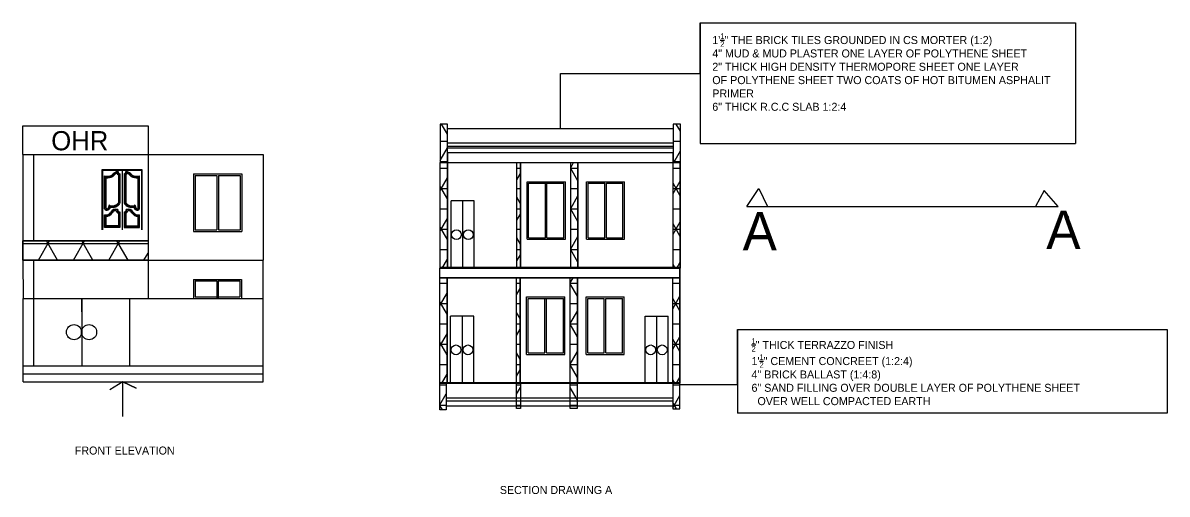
# Model space of a CAD drawing. Header units: millimetres. Extents: x -1636 to 265439, y -57189 to 32701.
# Drawn here: x -277 to 1153, y -886 to -297 of the extents above; entities that cross this region are included whole.
import ezdxf

# ---------------------------------------------------------------- set-up
doc = ezdxf.new("R2010")
doc.units = ezdxf.units.MM
for name, color, linetype in [('Elevation', 192, 'Continuous'), ('Rechrge pit', 7, 'Continuous'), ('Windows', 242, 'Continuous')]:
    doc.layers.add(name, color=color, linetype=linetype)
pattern_1 = [(0, (-355.783, 393.416), (0, 25.4), []), (60, (-355.783, 393.416), (-21.997, 12.7), []), (120, (-355.783, 393.416), (-21.997, -12.7), [])]
pattern_2 = [(0, (-665.35, 393.416), (0, 25.4), []), (60, (-665.35, 393.416), (-21.99705, 12.7), []), (120, (-665.35, 393.416), (-21.99705, -12.7), [])]
pattern_3 = [(0, (-355.26, 537.416), (0, 25.4), []), (60, (-355.26, 537.416), (-21.997, 12.7), []), (120, (-355.26, 537.416), (-21.997, -12.7), [])]

# ---------------------------------------------------------------- blocks, each defined once
blk = doc.blocks.new('A$C58C77591')
for p, q in [((0, 0), (0, 2020)), ((0, 2020), (1339, 2020)), ((20, 0), (20, 2000)), ((20, 2000), (1319, 2000)), ((670, 1999), (670, 0)), ((1319, 2000), (1319, 0)), ((1339, 2020), (1339, 0)), ((84, 701), (84, 1814)), ((104, 708), (104, 1786)), ((134, 721), (134, 1750)), ((548, 1850), (548, 903)), ((578, 1868), (578, 894)), ((598, 1883), (598, 888)), ((742, 1883), (742, 888)), ((762, 1868), (762, 894)), ((792, 1850), (792, 903)), ((1205, 721), (1205, 1750)), ((1235, 708), (1235, 1786)), ((1255, 701), (1255, 1814)), ((84, 82), (84, 500)), ((104, 102), (104, 476)), ((134, 132), (134, 445)), ((548, 554), (548, 132)), ((578, 578), (578, 102)), ((598, 599), (598, 82)), ((742, 599), (742, 82)), ((762, 578), (762, 102)), ((792, 554), (792, 132)), ((1205, 132), (1205, 445)), ((1235, 102), (1235, 476)), ((1255, 82), (1255, 500)), ((598, 82), (84, 82)), ((578, 102), (104, 102)), ((548, 132), (134, 132)), ((742, 82), (1255, 82)), ((762, 102), (1235, 102)), ((792, 132), (1205, 132))]:
    blk.add_line(p, q)
for centre, radius, start, end in [((612, 1610), 358, 101.1785, 142.0122), ((612, 1610), 338, 105.2875, 142.7229), ((610, 1950), 88.7, 189.2113, 248.307), ((610, 1950), 68.7, 170.8012, 259.2769), ((729, 1950), 68.7, 280.7231, 9.1988), ((729, 1950), 88.7, 291.693, 350.7887), ((727, 1610), 358, 37.9878, 78.8215), ((727, 1610), 338, 37.2771, 74.7125), ((188, 2102), 307, 250.2518, 297.5915), ((188, 2102), 327, 255.171, 298.3738), ((188, 2102), 357, 261.3587, 299.461), ((612, 1610), 308, 110.582, 143.8712), ((610, 1950), 119, 205.9356, 238.0635), ((729, 1950), 119, 301.9365, 334.0644), ((727, 1610), 308, 36.1288, 69.418), ((1152, 2102), 357, 240.539, 278.6413), ((1152, 2102), 327, 241.6262, 284.829), ((1152, 2102), 307, 242.4085, 289.7482), ((169, 765), 86.2, 221.403, 18.756), ((169, 765), 56.2, 231.9223, 18.756), ((250, 793), 30, 67.2268, 198.756), ((354, 1039), 267, 247.2268, 326.8925), ((354, 1039), 237, 247.2268, 324.7964), ((354, 1039), 287, 254.062, 328.0982), ((986, 1039), 287, 211.9018, 285.938), ((986, 1039), 267, 213.1075, 292.7732), ((986, 1039), 237, 215.2036, 292.7732), ((1089, 793), 30, 341.244, 112.7732), ((1171, 765), 86.2, 161.244, 318.597), ((1171, 765), 56.2, 161.244, 308.0777), ((169, 765), 106, 217.143, 358.8877), ((125, 693), 197, 258.015, 329.8829), ((125, 693), 217, 264.4642, 330.0637), ((125, 693), 247, 272.0966, 330.3118), ((455, 514), 178, 65.1659, 153.6085), ((455, 514), 158, 71.0587, 153.8313), ((455, 514), 128, 80.2207, 154.2349), ((584, 655), 108, 187.6117, 250.4039), ((584, 655), 77.5, 173.2926, 265.5169), ((584, 655), 57.5, 158.435, 284.0281), ((756, 655), 57.5, 255.9719, 21.565), ((756, 655), 77.5, 274.4831, 6.7074), ((756, 655), 108, 289.5961, 352.3883), ((884, 514), 178, 26.3915, 114.8341), ((884, 514), 158, 26.1687, 108.9413), ((884, 514), 128, 25.7651, 99.7793), ((1214, 693), 247, 209.6882, 267.9034), ((1214, 693), 217, 209.9363, 275.5358), ((1214, 693), 197, 210.1171, 281.985), ((1171, 765), 106, 181.1123, 322.857)]:
    blk.add_arc(centre, radius, start, end)
blk = doc.blocks.new('A$Cf91f4dfd')
at = {"layer": 'Elevation'}
h = blk.add_hatch(dxfattribs=at)
h.set_pattern_fill('NET3', color=256, scale=12)
h.set_pattern_definition([(0, (-663.576, 684.427), (0, 38.1), []), (60, (-663.576, 684.427), (-32.9956, 19.05), []), (120, (-663.576, 684.427), (-32.9956, -19.05), [])])
h.paths.add_polyline_path([(205.3, 260.1), (361.7, 260.1), (361.7, 236.1), (205.3, 236.1)])
for p, q in [((205.3, 368.1), (205.3, 404.1)), ((205.3, 404.1), (205.3, 404.1)), ((205.3, 404.1), (361.7, 404.1)), ((361.7, 404.1), (361.7, 368.1)), ((205.3, 368.1), (505.5, 368.1)), ((205.3, 368.1), (205.3, 236.1)), ((219, 260.1), (219, 368.1)), ((361.7, 368.1), (361.7, 188.1)), ((505.5, 368.1), (505.5, 236.1)), ((418.5, 344.1), (479, 344.1)), ((418.5, 344.1), (418.5, 272.1)), ((479, 344.1), (479, 272.1)), ((420.5, 342.1), (447.8, 342.1)), ((420.5, 342.1), (420.5, 274.1)), ((447.8, 342.1), (447.8, 274.1)), ((449.8, 342.1), (477, 342.1)), ((449.8, 342.1), (449.8, 274.1)), ((477, 342.1), (477, 274.1)), ((418.5, 272.1), (479, 272.1)), ((420.5, 274.1), (447.8, 274.1)), ((449.8, 274.1), (477, 274.1)), ((205.3, 260.1), (361.7, 260.1)), ((205.3, 236.1), (505.5, 236.1)), ((205.4, 236.1), (205.5, 188.1)), ((219, 188.1), (219, 236.1)), ((339.1, 236.1), (505.5, 236.1)), ((505.5, 104.1), (505.5, 236.1)), ((418.5, 212.1), (478.5, 212.1)), ((418.5, 212.1), (418.5, 188.1)), ((420.5, 210.1), (447.5, 210.1)), ((420.5, 210.1), (420.5, 190.1)), ((447.5, 210.1), (447.5, 188.1)), ((449.5, 210.1), (476.5, 210.1)), ((449.5, 210.1), (449.5, 188.1)), ((476.5, 210.1), (476.5, 190.1)), ((478.5, 212.1), (478.5, 188.1)), ((205.5, 188.1), (505.5, 188.1)), ((205.5, 104.1), (205.5, 188.1)), ((205.5, 104.1), (205.5, 188.1)), ((219, 104.1), (219, 188.1)), ((279.1, 171.5), (279.1, 188.1)), ((279.1, 188.1), (279.1, 171.5)), ((339.1, 104.1), (339.1, 188.1)), ((420.5, 190.1), (447.5, 190.1)), ((449.5, 190.1), (476.5, 190.1)), ((279.1, 171.5), (279.1, 104.1)), ((205.5, 104.1), (505.5, 104.1)), ((205.5, 94.1), (205.5, 104.1)), ((505.5, 94.1), (505.5, 104.1)), ((205.5, 94.1), (505.5, 94.1)), ((205.5, 84.1), (205.5, 94.1)), ((505.5, 84.1), (505.5, 99.1)), ((205.5, 84.1), (505.5, 84.1)), ((330.4, 84.1), (314.1, 73.9)), ((330.4, 40.6), (330.4, 84.1)), ((346.7, 76.1), (330.4, 84.1))]:
    blk.add_line(p, q, dxfattribs=at)
for points in [[(205.3, 260.1), (205.3, 260.1), (205.3, 236.1), (205.3, 236.1)], [(205.3, 260.1), (361.7, 260.1), (361.7, 260.1), (205.3, 260.1)], [(205.3, 260.1), (361.7, 260.1), (361.7, 236.1), (205.3, 236.1)]]:
    blk.add_lwpolyline(points, close=True, dxfattribs=at)
for centre in [(269.2, 146.1), (288, 146.1)]:
    blk.add_circle(centre, 9.49, dxfattribs=at)
at = {"layer": 'Windows'}
for q in [(330.4, 84.1), (346.7, 76.1)]:
    blk.add_line((330.4, 84.1), q, dxfattribs=at)
at = {"layer": 'Elevation', "xscale": 0.0372478989623662, "yscale": 0.0372478989623662, "zscale": 0.0372478989623662}
blk.add_blockref('A$C58C77591', (304.3, 274.1), dxfattribs=at)
at = {"layer": 'Elevation', "insert": (276.4, 385.3), "char_height": 24, "attachment_point": 5}
blk.add_mtext('OHR', dxfattribs=at)
blk = doc.blocks.new('15')
for p, q in [((317.8, 493.4), (332.9, 516.1)), ((332.9, 516.1), (343.6, 493.4)), ((689.5, 513.6), (678.7, 493.4)), ((707.1, 493.4), (689.5, 513.6)), ((317.8, 493.4), (707.1, 493.4)), ((715.4, 486.5), (719.8, 479.6))]:
    blk.add_line(p, q)
at = {"char_height": 48, "attachment_point": 1}
for insert in [(312.7, 486.5), (692.2, 488.4)]:
    blk.add_mtext_dynamic_manual_height_columns('\\pt1.68288;A', width=3.786, gutter_width=12.5, heights=[0], dxfattribs=dict(at, insert=insert))
blk = doc.blocks.new('A$Cdcb03933')
h = blk.add_hatch()
h.set_pattern_fill('NET3', color=256, scale=8)
h.set_pattern_definition(pattern_2)
h.paths.add_polyline_path([(9.5, 462.4), (0.5, 462.4), (0.5, 414.4), (9.5, 414.4)])
h = blk.add_hatch()
h.set_pattern_fill('NET3', color=256, scale=8)
h.set_pattern_definition(pattern_2)
h.paths.add_polyline_path([(300.6, 462.4), (291.6, 462.4), (291.6, 414.4), (300.6, 414.4)])
h = blk.add_hatch()
h.set_pattern_fill('AR-SAND', color=1, scale=48)
h.set_pattern_definition([(37.5, (-665.3, 393.4), (-76.8, 2349.2), [0, -1853.2, 0, -2072.64, 0, -1981.2]), (7.5, (-665.3, 393.4), (2157.7, 3440.8), [0, -999.74, 0, -1670.3, 0, -640.1]), (327.5, (-2165, 393.4), (3796.8, 6.9), [0, -609.6, 0, -2194.56, 0, -2865.1]), (317.5, (-2165, 393.4), (3665, 1070), [0, -304.8, 0, -1438.66, 0, -1645.9])])
h.paths.add_polyline_path([(9.5, 414.4), (291.6, 414.4), (291.6, 426.4), (9.5, 426.4)])
h = blk.add_hatch()
h.set_pattern_fill('NET3', color=256, scale=8)
h.set_pattern_definition(pattern_3)
h.paths.add_polyline_path([(0.5, 414.4), (9.5, 414.4), (9.5, 282.4), (0.5, 282.4)])
h = blk.add_hatch()
h.set_pattern_fill('NET3', color=256, scale=8)
h.set_pattern_definition(pattern_3)
h.paths.add_polyline_path([(96.2, 414.4), (100.7, 414.4), (100.7, 282.4), (96.2, 282.4)])
h = blk.add_hatch()
h.set_pattern_fill('NET3', color=256, scale=8)
h.set_pattern_definition(pattern_3)
h.paths.add_polyline_path([(163.5, 414.4), (172.5, 414.4), (172.5, 282.4), (163.5, 282.4)])
h = blk.add_hatch()
h.set_pattern_fill('NET3', color=256, scale=8)
h.set_pattern_definition(pattern_3)
h.paths.add_polyline_path([(291.5, 414.4), (300.5, 414.4), (300.5, 282.4), (291.5, 282.4)])
h = blk.add_hatch()
h.set_pattern_fill('AR-SAND', color=1, scale=60)
h.set_pattern_definition([(37.5, (-665.3, 393.4), (-96, 2936.5), [0, -2316.5, 0, -2590.8, 0, -2476.5]), (7.5, (-665.3, 393.4), (2697, 4301), [0, -1249.7, 0, -2087.9, 0, -800.1]), (327.5, (-2539.9, 393.4), (4746, 8.6), [0, -762, 0, -2743.2, 0, -3581.4]), (317.5, (-2540, 393.4), (4581.3, 1337.6), [0, -381, 0, -1798.3, 0, -2057.4])])
h.paths.add_polyline_path([(0, 282.4), (300, 282.4), (300, 270.4), (0, 270.4)])
h = blk.add_hatch()
h.set_pattern_fill('NET3', color=256, scale=8)
h.set_pattern_definition(pattern_1)
h.paths.add_polyline_path([(0, 270.4), (9, 270.4), (9, 138.4), (0, 138.4)])
h = blk.add_hatch()
h.set_pattern_fill('NET3', color=256, scale=8)
h.set_pattern_definition(pattern_1)
h.paths.add_polyline_path([(95.7, 270.4), (100.2, 270.4), (100.2, 138.4), (95.7, 138.4)])
h = blk.add_hatch()
h.set_pattern_fill('NET3', color=256, scale=8)
h.set_pattern_definition(pattern_1)
h.paths.add_polyline_path([(163, 270.4), (172, 270.4), (172, 138.4), (163, 138.4)])
h = blk.add_hatch()
h.set_pattern_fill('NET3', color=256, scale=8)
h.set_pattern_definition(pattern_1)
h.paths.add_polyline_path([(291, 270.4), (300, 270.4), (300, 138.4), (291, 138.4)])
h = blk.add_hatch()
h.set_pattern_fill('NET3', color=256, scale=8)
h.set_pattern_definition(pattern_2)
h.paths.add_polyline_path([(0, 138.4), (8, 138.4), (8, 105.2), (0, 105.2)])
h = blk.add_hatch()
h.set_pattern_fill('NET3', color=256, scale=8)
h.set_pattern_definition(pattern_2)
h.paths.add_polyline_path([(95.7, 138.4), (100.6, 138.4), (100.6, 106.7), (95.7, 106.7)])
h = blk.add_hatch()
h.set_pattern_fill('NET3', color=256, scale=8)
h.set_pattern_definition(pattern_2)
h.paths.add_polyline_path([(163, 138.4), (171.7, 138.4), (171.7, 106.7), (163, 106.7)])
h = blk.add_hatch()
h.set_pattern_fill('NET3', color=256, scale=8)
h.set_pattern_definition(pattern_2)
h.paths.add_polyline_path([(300, 138.4), (291.1, 138.4), (291.1, 106.5), (300, 106.5)])
for p, q in [((325.5, 525.7), (325.5, 589)), ((325.5, 589), (325.5, 525.7)), ((325.5, 589), (794.5, 589)), ((794.5, 589), (794.5, 438.1)), ((150.6, 456.4), (150.6, 525.7)), ((150.6, 525.7), (325.5, 525.7)), ((325.5, 525.7), (325.5, 525.7)), ((325.5, 525.7), (325.5, 438.1)), ((291.6, 456.4), (9.5, 456.4)), ((291.6, 438.4), (9.5, 438.4)), ((291.6, 434.4), (9.5, 434.4)), ((291.6, 432.4), (9.5, 432.4)), ((325.5, 438.1), (325.5, 438.1)), ((325.5, 438.1), (794.5, 438.1)), ((291.6, 426.4), (9.5, 426.4)), ((9.5, 426.4), (9.5, 414.4)), ((291.6, 414.4), (291.6, 426.4)), ((0.5, 282.4), (0.5, 414.4)), ((0.5, 414.4), (300.5, 414.4)), ((9.5, 282.4), (9.5, 414.4)), ((9.5, 282.4), (9.5, 414.4)), ((9.5, 282.4), (9.5, 414.4)), ((9.5, 282.4), (9.5, 414.4)), ((9.5, 414.4), (291.6, 414.4)), ((96.2, 282.4), (96.2, 414.4)), ((100.7, 282.4), (100.7, 414.4)), ((163.5, 282.4), (163.5, 414.4)), ((172.5, 282.4), (172.5, 414.4)), ((291.5, 282.4), (291.5, 414.4)), ((300.5, 282.4), (300.5, 414.4)), ((300.5, 282.4), (300.5, 414.4)), ((109, 390.4), (156.9, 390.4)), ((109, 318.4), (109, 390.4)), ((109, 318.4), (109, 390.4)), ((109, 318.4), (109, 390.4)), ((111, 388.4), (154.9, 388.4)), ((111, 320.4), (111, 388.4)), ((131.9, 320.4), (131.9, 388.4)), ((133.9, 320.4), (133.9, 388.4)), ((154.9, 320.4), (154.9, 388.4)), ((156.9, 318.4), (156.9, 390.4)), ((183.4, 318.4), (183.4, 390.4)), ((183.4, 390.4), (230.7, 390.4)), ((185.4, 320.4), (185.4, 388.4)), ((185.4, 388.4), (206.1, 388.4)), ((206.1, 320.4), (206.1, 388.4)), ((208.1, 388.4), (228.7, 388.4)), ((208.1, 320.4), (208.1, 388.4)), ((228.7, 320.4), (228.7, 388.4)), ((230.7, 318.4), (230.7, 390.4)), ((9.5, 282.4), (9.5, 366.4)), ((9.5, 282.4), (9.5, 366.4)), ((14, 282.4), (14, 366.4)), ((43, 366.4), (14, 366.4)), ((28.5, 366.4), (28.5, 282.4)), ((43, 282.4), (43, 366.4)), ((109, 318.4), (156.9, 318.4)), ((111, 320.4), (131.9, 320.4)), ((133.9, 320.4), (154.9, 320.4)), ((183.4, 318.4), (230.7, 318.4)), ((185.4, 320.4), (206.1, 320.4)), ((208.1, 320.4), (228.7, 320.4)), ((0, 282.4), (300, 282.4)), ((0, 270.4), (0, 282.4)), ((0.9, 283.4), (300.9, 283.4)), ((300, 270.4), (300, 282.4)), ((0, 138.4), (0, 270.4)), ((0, 270.4), (300, 270.4)), ((9, 138.4), (9, 270.4)), ((9, 138.4), (9, 270.4)), ((9, 138.4), (9, 270.4)), ((9, 138.4), (9, 270.4)), ((95.7, 138.4), (95.7, 270.4)), ((100.2, 138.4), (100.2, 270.4)), ((163, 138.4), (163, 270.4)), ((172, 138.4), (172, 270.4)), ((291, 138.4), (291, 270.4)), ((300, 138.4), (300, 270.4)), ((300, 138.4), (300, 270.4)), ((108.5, 246.4), (156.4, 246.4)), ((108.5, 174.4), (108.5, 246.4)), ((108.5, 174.4), (108.5, 246.4)), ((108.5, 174.4), (108.5, 246.4)), ((110.5, 244.4), (154.4, 244.4)), ((110.5, 176.4), (110.5, 244.4)), ((131.4, 176.4), (131.4, 244.4)), ((133.4, 176.4), (133.4, 244.4)), ((154.4, 176.4), (154.4, 244.4)), ((156.4, 174.4), (156.4, 246.4)), ((182.9, 174.4), (182.9, 246.4)), ((182.9, 246.4), (230.2, 246.4)), ((184.9, 176.4), (184.9, 244.4)), ((184.9, 244.4), (205.5, 244.4)), ((205.5, 176.4), (205.5, 244.4)), ((207.5, 244.4), (228.2, 244.4)), ((207.5, 176.4), (207.5, 244.4)), ((228.2, 176.4), (228.2, 244.4)), ((230.2, 174.4), (230.2, 246.4)), ((9, 138.4), (9, 222.4)), ((9, 138.4), (9, 222.4)), ((13.5, 138.4), (13.5, 222.4)), ((42.5, 222.4), (13.5, 222.4)), ((28, 222.4), (28, 138.4)), ((42.5, 138.4), (42.5, 222.4)), ((256.7, 138.4), (256.7, 222.4)), ((256.7, 222.4), (285.5, 222.4)), ((271.1, 138.4), (271.1, 222.4)), ((285.5, 138.4), (285.5, 222.4)), ((371.9, 136.9), (371.9, 205.8)), ((371.9, 205.8), (371.9, 136.9)), ((371.9, 205.8), (908.9, 205.8)), ((908.9, 205.8), (908.9, 101.2)), ((108.5, 174.4), (156.4, 174.4)), ((110.5, 176.4), (131.4, 176.4)), ((133.4, 176.4), (154.4, 176.4)), ((182.9, 174.4), (230.2, 174.4)), ((184.9, 176.4), (205.5, 176.4)), ((207.5, 176.4), (228.2, 176.4)), ((0, 139.4), (300, 139.4)), ((0, 138.4), (300, 138.4)), ((0, 138.4), (300, 138.4)), ((300, 136.9), (371.9, 136.9)), ((371.9, 136.9), (371.9, 101.2)), ((8, 120.4), (291.1, 120.4)), ((8, 116.4), (291.1, 116.4)), ((8, 110.4), (291.1, 110.4)), ((908.9, 101.2), (371.9, 101.2)), ((908.9, 101.2), (908.9, 101.2))]:
    blk.add_line(p, q)
for points in [[(0.5, 414.4), (9.5, 414.4), (9.5, 462.4), (0.5, 462.4)], [(291.6, 414.4), (300.6, 414.4), (300.6, 462.4), (291.6, 462.4)], [(0.5, 414.4), (9.5, 414.4), (9.5, 282.4), (0.5, 282.4)], [(96.2, 414.4), (100.7, 414.4), (100.7, 282.4), (96.2, 282.4)], [(163.5, 414.4), (172.5, 414.4), (172.5, 282.4), (163.5, 282.4)], [(291.5, 414.4), (300.5, 414.4), (300.5, 282.4), (291.5, 282.4)], [(0, 270.4), (9, 270.4), (9, 138.4), (0, 138.4)], [(95.7, 270.4), (100.2, 270.4), (100.2, 138.4), (95.7, 138.4)], [(163, 270.4), (172, 270.4), (172, 138.4), (163, 138.4)], [(291, 270.4), (300, 270.4), (300, 138.4), (291, 138.4)], [(0, 138.4), (8, 138.4), (8, 105.2), (0, 105.2)], [(95.7, 138.4), (100.6, 138.4), (100.6, 106.7), (95.7, 106.7)], [(163, 138.4), (171.7, 138.4), (171.7, 106.7), (163, 106.7)], [(300, 138.4), (291.1, 138.4), (291.1, 106.5), (300, 106.5)]]:
    blk.add_lwpolyline(points, close=True)
blk.add_lwpolyline([(0, 282.4), (300, 282.4), (300, 270.4), (0, 270.4)])
for centre in [(20.8, 324.2), (35.7, 324.2), (20.3, 180.2), (35.1, 180.2), (263.5, 180.2), (277.9, 180.2)]:
    blk.add_circle(centre, 6.1)
blk.add_blockref('15', (65.7, -134))
at = {"char_height": 10, "attachment_point": 1}
for s, width, insert in [('\\A1;1\'{\\H0.7x;\\S1/2;}" THE BRICK TILES GROUNDED IN CS MORTER (1:2)\\P4" MUD & MUD PLASTER ONE LAYER OF POLYTHENE SHEET\\P2" THICK HIGH DENSITY THERMOPORE SHEET ONE LAYER\\POF POLYTHENE SHEET TWO COATS OF HOT BITUMEN ASPHALIT PRIMER\\P6" THICK R.C.C SLAB 1:2:4 ', 444.622, (340.5, 575.9)), ('\\A1;{\\H0.7x;\\S1/2;}" THICK TERRAZZO FINISH\\P1\'{\\H0.7x;\\S1/2;}" CEMENT CONCREET (1:2:4)\\P4" BRICK BALLAST (1:4:8)\\P6" SAND FILLING OVER DOUBLE LAYER OF POLYTHENE SHEET\\P  OVER WELL COMPACTED EARTH', 524.891, (389.5, 194.7)), ('SECTION DRAWING A', 351.273, (75, 10))]:
    blk.add_mtext_dynamic_manual_height_columns(s, width=width, gutter_width=12.5, heights=[0], dxfattribs=dict(at, insert=insert))
blk = doc.blocks.new('224')
for name, p in [('A$Cf91f4dfd', (-482.3, -829.8)), ('A$Cdcb03933', (244.1, -886))]:
    blk.add_blockref(name, p)
at = {"layer": 'Elevation', "insert": (-212.1, -826.7), "char_height": 10, "attachment_point": 1}
blk.add_mtext_dynamic_manual_height_columns('FRONT ELEVATION', width=170.711, gutter_width=12.5, heights=[0], dxfattribs=at)

msp = doc.modelspace()

# ---------------------------------------------------------------- block references
at = {"layer": 'Rechrge pit'}
msp.add_blockref('224', (0, 0), dxfattribs=at)

doc.saveas('drawing.dxf')
